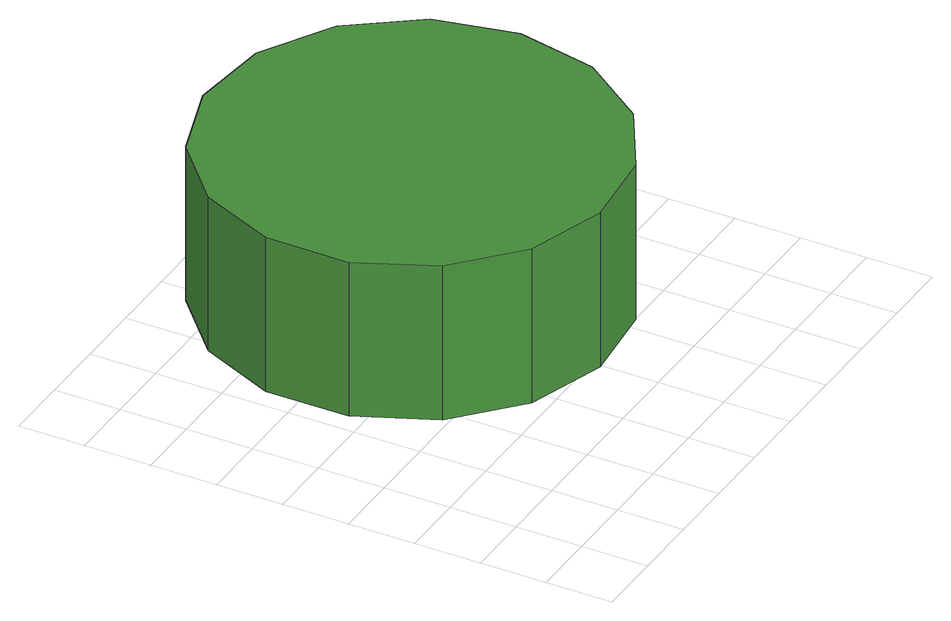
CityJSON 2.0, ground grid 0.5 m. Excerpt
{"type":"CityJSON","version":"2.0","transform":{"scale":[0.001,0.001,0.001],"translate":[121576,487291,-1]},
"CityObjects":{
"tree1":{"type":"SolitaryVegetationObject","attributes":{"function":"something"},"geometry":[{"type":"MultiSurface","lod":"1","boundaries":[[[0,1,2,3,4,5,6,7,8,9,10,11,12,13,14]],[[15,16,17,18,19,20,21,22,23,24,25,26,27,28,29]],[[0,29,28,1]],[[1,28,27,2]],[[2,27,26,3]],[[3,26,25,4]],[[4,25,24,5]],[[5,24,23,6]],[[6,23,22,7]],[[7,22,21,8]],[[8,21,20,9]],[[9,20,19,10]],[[10,19,18,11]],[[11,18,17,12]],[[12,17,16,13]],[[13,16,15,14]],[[14,15,29,0]]]}]}
},
"vertices":[
[3654,2437,1836],[3523,3052,1836],[3153,3562,1836],[2608,3876,1836],[1982,3942,1836],[1384,3748,1836],[916,3326,1836],[660,2751,1836],[660,2122,1836],[916,1547,1836],[1384,1126,1836],[1982,931,1836],[2608,997,1836],[3153,1312,1836],[3523,1821,1836],[3523,1821,608],[3153,1312,608],[2608,997,608],[1982,931,608],[1384,1126,608],[916,1547,608],[660,2122,608],[660,2751,608],[916,3326,608],[1384,3748,608],[1982,3942,608],[2608,3876,608],[3153,3562,608],[3523,3052,608],[3654,2437,608]
]}
